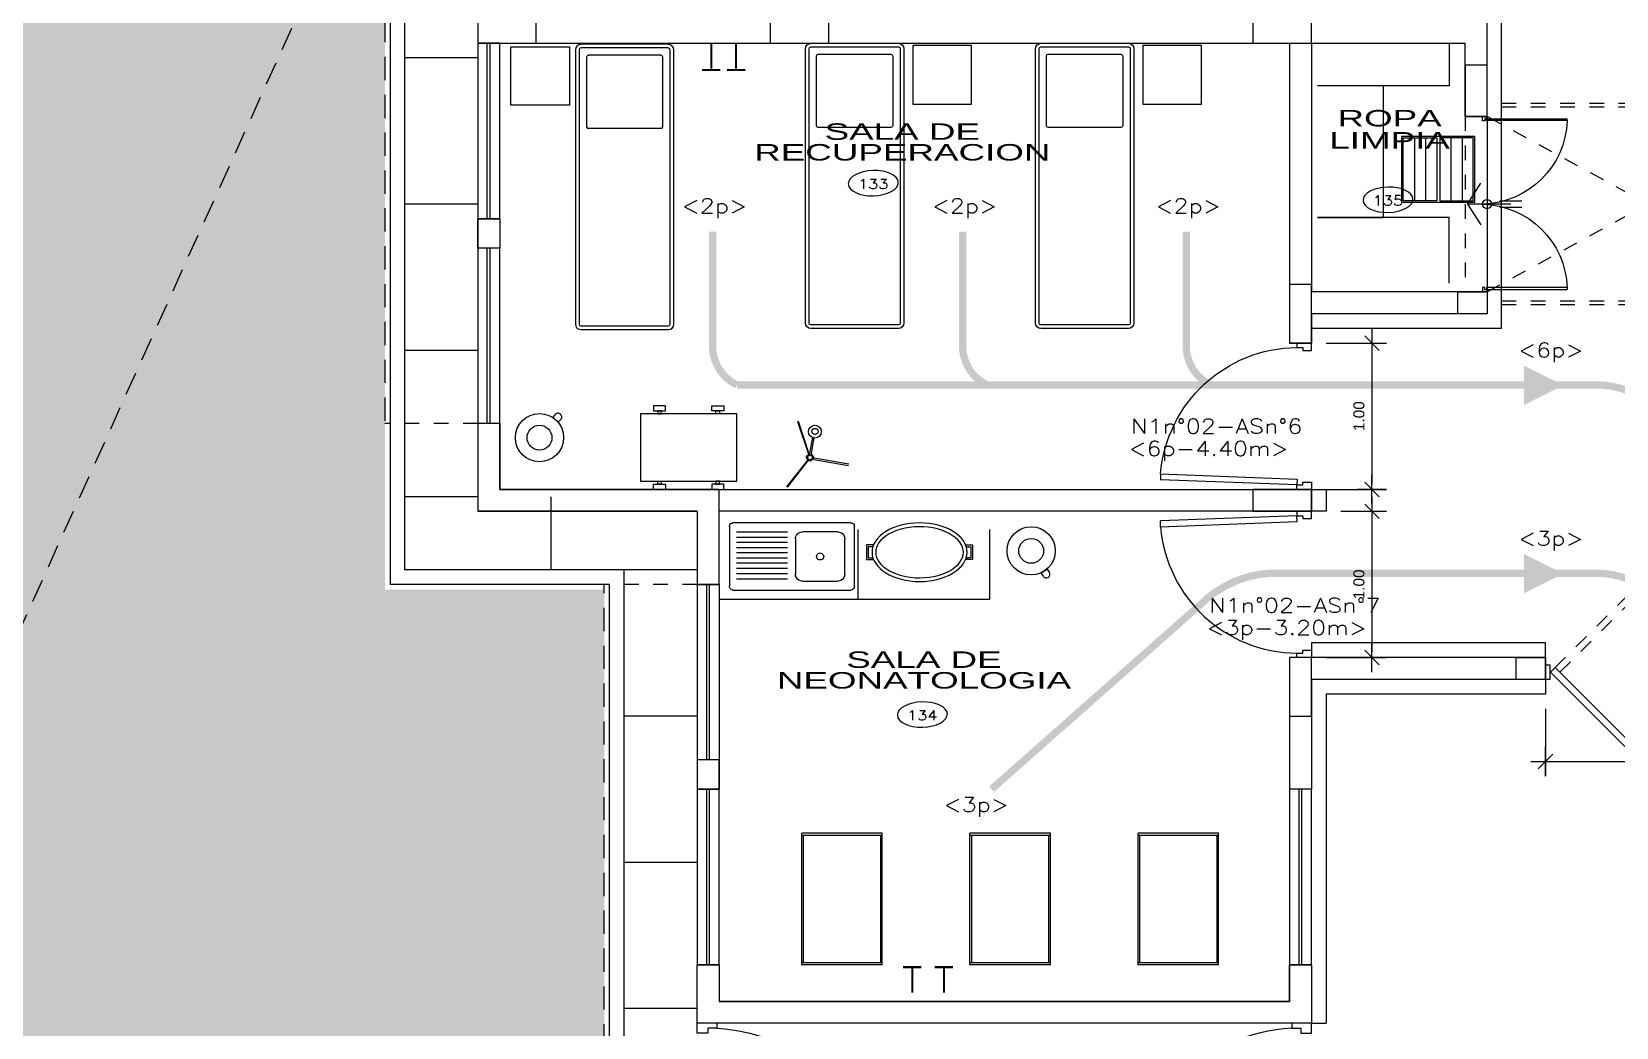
# Model space of a CAD drawing. Header units: millimetres. Extents: x 791 to 2661, y 209 to 602.
# Drawn here: x 1163.23 to 1174.07, y 530.95 to 537.76 of the extents above; entities that cross this region are included whole.
import ezdxf
from ezdxf.enums import TextEntityAlignment as Align

# ---------------------------------------------------------------- set-up
doc = ezdxf.new("R2010")
doc.units = ezdxf.units.MM
doc.header["$LTSCALE"] = 0.1
doc.header["$PDMODE"] = 3
for name, pattern in [('DASHED2', [9.525, 6.35, -3.175]), ('HIDDEN', [9.525, 6.35, -3.175]), ('TRAZOS2', [0.375, 0.25, -0.125])]:
    doc.linetypes.add(name, pattern=pattern)
for name, color, linetype in [('01', 1, 'Continuous'), ('02', 8, 'Continuous'), ('03', 8, 'Continuous'), ('06', 1, 'Continuous'), ('1TEXTO-05', 5, 'Continuous'), ('COLUMNAS', 1, 'Continuous'), ('cOTAS EVACUACION', 1, 'Continuous'), ('Equipamiento', 1, 'Continuous'), ('evacuacion', 70, 'TRAZOS2'), ('N-AMB', 2, 'Continuous'), ('Pisos', 253, 'Continuous'), ('PLANTAS', 85, 'Continuous'), ('Proyecciones', 9, 'HIDDEN'), ('Puertas', 1, 'Continuous'), ('texto seguridad', 120, 'Continuous'), ('Ventana alta', 1, 'DASHED2')]:
    doc.layers.add(name, color=color, linetype=linetype)
doc.styles.add('0', font='romans.SHX', dxfattribs={"width": 1.5})
doc.styles.add('LUNA', font='romans.shx', dxfattribs={"width": 1.5})
doc.styles.add('ROMANS', font='', dxfattribs={"oblique": 1, "height": 0.075})
doc.styles.get('ROMANS').set_extended_font_data('Arial')
doc.dimstyles.new('COTAS 50', dxfattribs={"dimscale": 2, "dimtxt": 1.5, "dimasz": 0.02, "dimexe": 0.05, "dimexo": 0.05, "dimgap": 0.025, "dimtad": 3, "dimzin": 4, "dimdsep": 46, "dimtxsty": 'ROMANS', "dimblk": 'LLL', "dimcen": 0, "dimdle": 0.18, "dimclrd": 256, "dimclre": 1, "dimclrt": 3, "dimadec": 0, "dimazin": 0, "dimtfac": 1, "dimtix": 1, "dimtofl": 0, "dimtmove": 1, "dimatfit": 3, "dimldrblk": 'OPEN90', "dimfxl": 0.18, "dimtolj": 1, "dimtzin": 0, "dimarcsym": 0})

# ---------------------------------------------------------------- blocks, each defined once
blk = doc.blocks.new('A$C0E812A79')
at = {"layer": 'Puertas', "linetype": 'TRAZOS2', "ltscale": 3}
for p, q in [((0.067, -0.018, 0.005), (0.671, 0.586, 0.005)), ((0.099, -0.05, 0.005), (0.703, 0.554, 0.005)), ((1.701, -0.05, 0.005), (1.097, 0.554, 0.005)), ((1.733, -0.018, 0.005), (1.129, 0.586, 0.005))]:
    blk.add_line(p, q, dxfattribs=at)
at = {"layer": 'Puertas'}
for p, q in [((0.703, 0.554, 0.005), (0.671, 0.586, 0.005)), ((1.097, 0.554, 0.005), (1.129, 0.586, 0.005))]:
    blk.add_line(p, q, dxfattribs=at)
at = {"layer": 'Puertas', "ltscale": 3}
for p, q in [((0, -0.1), (0, 0)), ((0, 0), (0.03, 0)), ((0.03, 0), (0.03, -0.025)), ((1.8, 0), (1.77, 0)), ((1.77, 0), (1.77, -0.025)), ((1.8, -0.1), (1.8, 0)), ((0.03, -0.1), (0, -0.1)), ((0.03, -0.025), (0.03, -0.025)), ((0.03, -0.025), (0.03, -0.1)), ((0.035, -0.05, 0.005), (0.067, -0.018, 0.005)), ((0.639, -0.654, 0.005), (0.035, -0.05, 0.005)), ((0.067, -0.018, 0.005), (0.671, -0.622, 0.005)), ((1.733, -0.018, 0.005), (1.129, -0.622, 0.005)), ((1.161, -0.654, 0.005), (1.765, -0.05, 0.005)), ((1.765, -0.05, 0.005), (1.733, -0.018, 0.005)), ((1.77, -0.025), (1.77, -0.025)), ((1.77, -0.025), (1.77, -0.1)), ((1.77, -0.1), (1.8, -0.1)), ((0.671, -0.622, 0.005), (0.639, -0.654, 0.005)), ((1.129, -0.622, 0.005), (1.161, -0.654, 0.005))]:
    blk.add_line(p, q, dxfattribs=at)
at = {"layer": 'Puertas'}
for centre, start, end in [((-0.017, -0.015, 0.015), 318.5651, 38.3383), ((1.817, -0.015, 0.015), 141.6617, 221.4349)]:
    blk.add_arc(centre, 0.918, start, end, dxfattribs=at)
blk = doc.blocks.new('A$C381B24D8')
at = {"layer": 'Puertas'}
blk.add_lwpolyline([(0.07, 0.1), (0.07, 0.95), (0.025, 0.95), (0.025, 0.1)], close=True, dxfattribs=at)
for points in [[(0, 0.1), (0.025, 0.1), (0.025, 0.055), (0.05, 0.055), (0.05, 0), (0, 0)], [(0.9, 0.1), (0.875, 0.1), (0.875, 0.055), (0.85, 0.055), (0.85, 0), (0.9, 0)]]:
    blk.add_lwpolyline(points, dxfattribs=at)
blk.add_arc((-0.0292, 0.0499), 0.9056, 3.1739, 83.71109, dxfattribs=at)
blk = doc.blocks.new('A$C75F00277')
at = {"layer": 'Puertas'}
for p, q in [((0, 0.95), (0, 1)), ((0, 1), (0.1, 1)), ((0.1, 1), (0.1, 0.97)), ((0.06, 0.95), (0, 0.95)), ((0.06, 0.97), (0.06, 0.95)), ((0.1, 0.97), (0.06, 0.97)), ((0, 0.05), (0, 0)), ((0.06, 0.05), (0, 0.05)), ((0, 0), (0.1, 0)), ((0.06, 0.03), (0.06, 0.05)), ((0.1, 0.03), (0.06, 0.03)), ((1.032, 0.106), (0.098, 0.07)), ((0.098, 0.07), (0.1, 0.03)), ((0.1, 0.03), (1.033, 0.066)), ((0.1, 0), (0.1, 0.03)), ((1.032, 0.106), (1.033, 0.066))]:
    blk.add_line(p, q, dxfattribs=at)
blk.add_arc((0.092, 0.027), 0.943, 4.7817, 89.5347, dxfattribs=at)
blk = doc.blocks.new('puerta closet')
at = {"layer": 'Puertas'}
for p, q in [((1013.328, 613.671), (1013.316, 613.671)), ((1013.316, 613.671), (1013.316, 613.121)), ((1013.328, 613.121), (1013.328, 613.671)), ((1014.47, 613.121), (1014.47, 613.671)), ((1014.47, 613.671), (1014.482, 613.671)), ((1014.482, 613.671), (1014.482, 613.121)), ((1013.328, 613.121), (1013.316, 613.121)), ((1014.47, 613.121), (1014.482, 613.121))]:
    blk.add_line(p, q, dxfattribs=at)
for points in [[(1013.299, 613.699), (1013.299, 613.669), (1013.314, 613.669), (1013.314, 613.684), (1013.329, 613.684), (1013.329, 613.699)], [(1014.499, 613.699), (1014.499, 613.669), (1014.484, 613.669), (1014.484, 613.684), (1014.469, 613.684), (1014.469, 613.699)]]:
    blk.add_lwpolyline(points, close=True, dxfattribs=at)
for centre, start, end in [((1013.306, 613.713), 272.0773, 358.6307), ((1014.492, 613.713), 181.3693, 267.9227)]:
    blk.add_arc(centre, 0.593, start, end, dxfattribs=at)
blk = doc.blocks.new('MA-48')
for p, q in [((-0.215, -0.087), (0.215, -0.087)), ((-0.215, -0.163), (0.215, -0.163)), ((-0.215, -0.337), (0.215, -0.337)), ((-0.215, -0.413), (0.215, -0.413))]:
    blk.add_line(p, q)
at = {"linetype": 'Continuous'}
for points in [[(0.225, 0), (-0.225, 0), (-0.225, -0.5), (0.225, -0.5)], [(0.215, -0.01), (-0.215, -0.01), (-0.215, -0.24), (0.215, -0.24)], [(-0.215, -0.49), (-0.215, -0.26), (0.215, -0.26), (0.215, -0.49)]]:
    blk.add_lwpolyline(points, close=True, dxfattribs=at)
blk = doc.blocks.new('A$C1A0C11C4')
at = {"layer": 'Equipamiento'}
blk.add_blockref('MA-48', (0.225, 0.5), dxfattribs=at)
blk = doc.blocks.new('MA-12')
for points in [[(0, 0), (0.66, 0), (0.66, 0.46), (0, 0.46)], [(0.089, 0.48), (0.172, 0.48), (0.172, 0.516), (0.089, 0.516)], [(0.119, 0.46), (0.143, 0.46), (0.143, 0.48), (0.119, 0.48)], [(0.571, 0.48), (0.488, 0.48), (0.488, 0.516), (0.571, 0.516)], [(0.541, 0.46), (0.517, 0.46), (0.517, 0.48), (0.541, 0.48)], [(0.089, -0.02), (0.172, -0.02), (0.172, -0.056), (0.089, -0.056)], [(0.119, 0), (0.143, 0), (0.143, -0.02), (0.119, -0.02)], [(0.571, -0.02), (0.488, -0.02), (0.488, -0.056), (0.571, -0.056)], [(0.541, 0), (0.517, 0), (0.517, -0.02), (0.541, -0.02)]]:
    blk.add_lwpolyline(points, close=True)
blk = doc.blocks.new('D-9')
at = {"layer": 'Equipamiento', "linetype": 'Continuous'}
for p, q in [((0.021, -0.088), (0.016, -0.09)), ((0.091, -0.313), (0.016, -0.09)), ((0.095, -0.31), (0.021, -0.088)), ((0.097, -0.317), (0.119, -0.194)), ((0.107, -0.319), (0.129, -0.196)), ((0.136, -0.112), (0.136, -0.111)), ((0.146, -0.113), (0.146, -0.113)), ((0.075, -0.334), (0.076, -0.324)), ((0.076, -0.324), (0.099, -0.308)), ((0.109, -0.31), (0.124, -0.332)), ((0.085, -0.348), (-0.061, -0.533)), ((0.088, -0.352), (-0.057, -0.536)), ((0.085, -0.348), (0.075, -0.334)), ((0.085, -0.348), (0.09, -0.356)), ((0.1, -0.358), (0.09, -0.356)), ((0.123, -0.342), (0.1, -0.358)), ((0.123, -0.342), (0.124, -0.332)), ((0.125, -0.346), (0.362, -0.387)), ((0.127, -0.336), (0.364, -0.377))]:
    blk.add_line(p, q, dxfattribs=at)
for centre, radius in [((0.133, -0.156), 0.0439), ((0.134, -0.155), 0.0213), ((0.1, -0.333), 0.0155)]:
    blk.add_circle(centre, radius, dxfattribs=at)
blk = doc.blocks.new('D-7')
blk.add_lwpolyline([(-0.222, 0.083), (-0.236, 0.104, 0.414214), (-0.271, 0.111), (-0.271, 0.111, 0.414214), (-0.278, 0.076), (-0.264, 0.055)], format="xyb", close=True)
for radius in [0.165, 0.085]:
    blk.add_circle((-0.151, -0.068), radius)
blk = doc.blocks.new('A$C18067EE0')
for p, q in [((0, 1.912), (0, 0.037)), ((0.025, 1.912), (0.025, 0.037)), ((0.635, 1.95), (0.037, 1.95)), ((0.635, 1.925), (0.037, 1.925)), ((0.075, 1.862), (0.075, 1.387)), ((0.585, 1.875), (0.088, 1.875)), ((0.598, 1.387), (0.598, 1.862)), ((0.648, 0.037), (0.648, 1.912)), ((0.673, 0.037), (0.673, 1.912)), ((0.585, 1.375), (0.088, 1.375)), ((0.037, 0.025), (0.635, 0.025)), ((0.037, 0), (0.635, 0))]:
    blk.add_line(p, q)
for centre, radius, start, end in [((0.037, 1.912), 0.0375, 90, 180), ((0.037, 1.912), 0.0125, 90, 180), ((0.088, 1.862), 0.0125, 90, 180), ((0.585, 1.862), 0.0125, 360, 90), ((0.635, 1.912), 0.0375, 360, 90), ((0.635, 1.912), 0.0125, 360, 90), ((0.088, 1.387), 0.0125, 180, 270), ((0.585, 1.387), 0.0125, 270, 0), ((0.037, 0.037), 0.0375, 180, 270), ((0.037, 0.037), 0.0125, 180, 270), ((0.635, 0.037), 0.0125, 270, 360), ((0.635, 0.037), 0.0375, 270, 360)]:
    blk.add_arc(centre, radius, start, end)
blk = doc.blocks.new('A$C7EB27A5C')
at = {"layer": 'Equipamiento'}
for p, q in [((0, 0.55), (0.9, 0.55)), ((0, 0), (0, 0.55)), ((0.015, 0.55), (0.015, 0)), ((0.885, 0), (0.885, 0.55)), ((0.9, 0), (0.9, 0.55)), ((0.885, 0.54), (0.015, 0.54)), ((0, 0), (0.9, 0)), ((0.015, 0.01), (0.885, 0.01))]:
    blk.add_line(p, q, dxfattribs=at)
blk = doc.blocks.new('A$C37CB62C1')
at = {"layer": 'Equipamiento'}
for p, q in [((0.001, 0.464), (0, 0.457)), ((0, 0.025), (0, 0.457)), ((0, 0.457), (0, 0.457)), ((0.003, 0.47), (0.001, 0.464)), ((0.007, 0.475), (0.003, 0.47)), ((0.013, 0.479), (0.007, 0.475)), ((0.019, 0.482), (0.013, 0.479)), ((0.025, 0.483), (0.019, 0.482)), ((0.025, 0.483), (0.875, 0.483)), ((0.881, 0.482), (0.875, 0.483)), ((0.887, 0.479), (0.881, 0.482)), ((0.893, 0.475), (0.887, 0.479)), ((0.897, 0.47), (0.893, 0.475)), ((0.899, 0.464), (0.897, 0.47)), ((0.9, 0.457), (0.899, 0.464)), ((0.9, 0.457), (0.9, 0.025)), ((0.419, 0.404), (0.052, 0.404)), ((0.419, 0.366), (0.052, 0.366)), ((0.477, 0.382), (0.475, 0.369)), ((0.475, 0.115), (0.475, 0.369)), ((0.475, 0.369), (0.475, 0.369)), ((0.482, 0.394), (0.477, 0.382)), ((0.49, 0.405), (0.482, 0.394)), ((0.501, 0.413), (0.49, 0.405)), ((0.513, 0.418), (0.501, 0.413)), ((0.526, 0.42), (0.513, 0.418)), ((0.526, 0.42), (0.78, 0.42)), ((0.793, 0.418), (0.78, 0.42)), ((0.806, 0.413), (0.793, 0.418)), ((0.816, 0.405), (0.806, 0.413)), ((0.824, 0.394), (0.816, 0.405)), ((0.829, 0.382), (0.824, 0.394)), ((0.831, 0.369), (0.829, 0.382)), ((0.831, 0.369), (0.831, 0.115)), ((0.419, 0.329), (0.052, 0.329)), ((0.419, 0.291), (0.052, 0.291)), ((0.419, 0.254), (0.052, 0.254)), ((0.629, 0.248), (0.628, 0.242)), ((0.628, 0.242), (0.628, 0.242)), ((0.628, 0.242), (0.629, 0.235)), ((0.631, 0.255), (0.629, 0.248)), ((0.629, 0.235), (0.631, 0.229)), ((0.635, 0.26), (0.631, 0.255)), ((0.631, 0.229), (0.635, 0.224)), ((0.64, 0.264), (0.635, 0.26)), ((0.647, 0.266), (0.64, 0.264)), ((0.653, 0.267), (0.647, 0.266)), ((0.66, 0.266), (0.653, 0.267)), ((0.666, 0.264), (0.66, 0.266)), ((0.671, 0.26), (0.666, 0.264)), ((0.675, 0.255), (0.671, 0.26)), ((0.671, 0.224), (0.675, 0.229)), ((0.678, 0.248), (0.675, 0.255)), ((0.675, 0.229), (0.678, 0.235)), ((0.679, 0.242), (0.678, 0.248)), ((0.678, 0.235), (0.679, 0.242)), ((0.419, 0.216), (0.052, 0.216)), ((0.419, 0.179), (0.052, 0.179)), ((0.419, 0.141), (0.052, 0.141)), ((0.475, 0.115), (0.477, 0.102)), ((0.635, 0.224), (0.64, 0.22)), ((0.64, 0.22), (0.647, 0.217)), ((0.647, 0.217), (0.653, 0.216)), ((0.653, 0.216), (0.66, 0.217)), ((0.66, 0.217), (0.666, 0.22)), ((0.666, 0.22), (0.671, 0.224)), ((0.829, 0.102), (0.831, 0.115)), ((0.831, 0.115), (0.831, 0.115)), ((0, 0.025), (0.001, 0.019)), ((0.001, 0.019), (0.003, 0.013)), ((0.003, 0.013), (0.007, 0.007)), ((0.007, 0.007), (0.013, 0.003)), ((0.013, 0.003), (0.019, 0.001)), ((0.019, 0.001), (0.025, 0)), ((0.875, 0), (0.025, 0)), ((0.419, 0.104), (0.052, 0.104)), ((0.419, 0.066), (0.052, 0.066)), ((0.477, 0.102), (0.482, 0.089)), ((0.482, 0.089), (0.49, 0.079)), ((0.49, 0.079), (0.501, 0.071)), ((0.501, 0.071), (0.513, 0.066)), ((0.513, 0.066), (0.526, 0.064)), ((0.78, 0.064), (0.526, 0.064)), ((0.78, 0.064), (0.793, 0.066)), ((0.793, 0.066), (0.806, 0.071)), ((0.806, 0.071), (0.816, 0.079)), ((0.816, 0.079), (0.824, 0.089)), ((0.824, 0.089), (0.829, 0.102)), ((0.875, 0), (0.881, 0.001)), ((0.881, 0.001), (0.887, 0.003)), ((0.887, 0.003), (0.893, 0.007)), ((0.893, 0.007), (0.897, 0.013)), ((0.897, 0.013), (0.899, 0.019)), ((0.899, 0.019), (0.9, 0.025)), ((0.9, 0.025), (0.9, 0.025))]:
    blk.add_line(p, q, dxfattribs=at)
blk = doc.blocks.new('MP-3')
for points in [[(-0.315, 0.05), (-0.363, 0.05), (-0.363, -0.05), (-0.315, -0.05)], [(-0.319, 0.037), (-0.351, 0.037), (-0.351, -0.038), (-0.319, -0.038)], [(0.315, 0.05), (0.363, 0.05), (0.363, -0.05), (0.315, -0.05)], [(0.319, 0.037), (0.351, 0.037), (0.351, -0.038), (0.319, -0.038)]]:
    blk.add_lwpolyline(points)
blk.add_ellipse((0, 0), major_axis=(-0.325, 0), ratio=0.615385)
blk.add_open_spline([(-0.3, 0), (-0.3, -0.044), (-0.268, -0.092), (-0.144, -0.161), (-0.055, -0.179), (0.117, -0.169), (0.198, -0.14), (0.294, -0.059), (0.309, -0.012), (0.28, 0.077), (0.23, 0.122), (0.084, 0.175), (-0.01, 0.182), (-0.174, 0.151), (-0.242, 0.113), (-0.292, 0.046), (-0.3, 0.023), (-0.3, 0)], degree=3, knots=[0, 0, 0, 0, 0.835671, 0.835671, 1.671343, 1.671343, 2.507014, 2.507014, 3.342685, 3.342685, 4.178357, 4.178357, 5.014028, 5.014028, 5.849699, 5.849699, 6.283185, 6.283185, 6.283185, 6.283185])
blk = doc.blocks.new('LLL')
for p, q in [((2.5, 0), (-2.5, 0)), ((0, 2.5), (0, -2.5))]:
    blk.add_line(p, q)
at = {"color": 3}
blk.add_line((-1.25, -1.25), (1.25, 1.25), dxfattribs=at)
at = {"layer": 'Defpoints', "color": 0, "linetype": 'ByBlock'}
blk.add_point((0, 0), dxfattribs=at)
blk.add_point((0, 0), dxfattribs=at)
blk = doc.blocks.new('*D309')
at = {"layer": 'cOTAS EVACUACION', "color": 1, "lineweight": -2, "ltscale": 0.15, "transparency": 16777216}
for p, q in [((1172.081, 535.629), (1172.495, 535.629)), ((1172.081, 534.629), (1172.495, 534.629))]:
    blk.add_line(p, q, dxfattribs=at)
at = {"layer": 'cOTAS EVACUACION', "lineweight": -2, "ltscale": 0.15, "transparency": 16777216}
blk.add_line((1172.395, 535.589), (1172.395, 534.669), dxfattribs=at)
at = {"layer": 'Defpoints', "color": 0, "ltscale": 0.15, "transparency": 16777216}
for p in [(1171.981, 535.629), (1171.981, 534.629), (1172.395, 534.629)]:
    blk.add_point(p, dxfattribs=at)
at = {"layer": 'cOTAS EVACUACION', "lineweight": -2, "ltscale": 0.15, "transparency": 16777216, "xscale": 0.04, "yscale": 0.04, "zscale": 0.04}
for p, rotation in [((1172.395, 535.629), 90), ((1172.395, 534.629), 270)]:
    blk.add_blockref('LLL', p, dxfattribs=dict(at, rotation=rotation))
at = {"layer": 'cOTAS EVACUACION', "color": 3, "ltscale": 0.15, "transparency": 16777216, "insert": (1172.306, 535.129), "char_height": 0.075, "attachment_point": 5, "rotation": 90, "style": 'ROMANS'}
blk.add_mtext('\\A1;1.00', dxfattribs=at)
blk = doc.blocks.new('_OPEN90')
at = {"color": 0, "linetype": 'ByBlock', "ltscale": 0.7}
for p, q in [((0, 0), (-1, 0)), ((-0.5, 0.5), (0, 0)), ((0, 0), (-0.5, -0.5))]:
    blk.add_line(p, q, dxfattribs=at)
blk = doc.blocks.new('*D310')
at = {"layer": 'cOTAS EVACUACION', "color": 1, "lineweight": -2, "ltscale": 0.15, "transparency": 16777216}
for p, q in [((1172.181, 534.479), (1172.495, 534.479)), ((1172.081, 533.479), (1172.495, 533.479))]:
    blk.add_line(p, q, dxfattribs=at)
at = {"layer": 'cOTAS EVACUACION', "lineweight": -2, "ltscale": 0.15, "transparency": 16777216}
blk.add_line((1172.395, 534.439), (1172.395, 533.519), dxfattribs=at)
at = {"layer": 'Defpoints', "color": 0, "ltscale": 0.15, "transparency": 16777216}
for p in [(1172.081, 534.479), (1171.981, 533.479), (1172.395, 533.479)]:
    blk.add_point(p, dxfattribs=at)
at = {"layer": 'cOTAS EVACUACION', "lineweight": -2, "ltscale": 0.15, "transparency": 16777216, "xscale": 0.04, "yscale": 0.04, "zscale": 0.04}
for p, rotation in [((1172.395, 534.479), 90), ((1172.395, 533.479), 270)]:
    blk.add_blockref('LLL', p, dxfattribs=dict(at, rotation=rotation))
at = {"layer": 'cOTAS EVACUACION', "color": 3, "ltscale": 0.15, "transparency": 16777216, "insert": (1172.306, 533.979), "char_height": 0.075, "attachment_point": 5, "rotation": 90, "style": 'ROMANS'}
blk.add_mtext('\\A1;1.00', dxfattribs=at)
blk = doc.blocks.new('*D311')
at = {"layer": 'cOTAS EVACUACION', "color": 1, "lineweight": -2, "ltscale": 0.15, "transparency": 16777216}
for p, q in [((1173.581, 533.129), (1173.581, 532.668)), ((1175.381, 533.129), (1175.381, 532.668))]:
    blk.add_line(p, q, dxfattribs=at)
at = {"layer": 'cOTAS EVACUACION', "lineweight": -2, "ltscale": 0.15, "transparency": 16777216}
blk.add_line((1173.621, 532.768), (1175.341, 532.768), dxfattribs=at)
at = {"layer": 'Defpoints', "color": 0, "ltscale": 0.15, "transparency": 16777216}
for p in [(1173.581, 533.229), (1175.381, 533.229), (1175.381, 532.768)]:
    blk.add_point(p, dxfattribs=at)
at = {"layer": 'cOTAS EVACUACION', "lineweight": -2, "ltscale": 0.15, "transparency": 16777216, "xscale": 0.04, "yscale": 0.04, "zscale": 0.04, "rotation": 180}
blk.add_blockref('LLL', (1173.581, 532.768), dxfattribs=at)
at = {"layer": 'cOTAS EVACUACION', "lineweight": -2, "ltscale": 0.15, "transparency": 16777216, "xscale": 0.04, "yscale": 0.04, "zscale": 0.04}
blk.add_blockref('LLL', (1175.381, 532.768), dxfattribs=at)
at = {"layer": 'cOTAS EVACUACION', "color": 3, "ltscale": 0.15, "transparency": 16777216, "insert": (1174.481, 532.856), "char_height": 0.075, "attachment_point": 5, "style": 'ROMANS'}
blk.add_mtext('\\A1;1.80', dxfattribs=at)

msp = doc.modelspace()

# ---------------------------------------------------------------- hatches: boundary and pattern name
at = {"layer": 'evacuacion', "linetype": 'DASHED2', "ltscale": 0.025}
for points in [[(1173.7033, 535.3404), (1173.4333, 535.4754), (1173.4333, 535.2054)], [(1173.7033, 534.0529), (1173.4333, 534.1879), (1173.4333, 533.9179)]]:
    msp.add_hatch(color=256, dxfattribs=at).paths.add_polyline_path(points)
at = {"layer": 'PLANTAS'}
h = msp.add_hatch(dxfattribs=at)
h.set_pattern_fill('AR-SAND', color=256, scale=0.005, angle=90, style=0)
h.set_pattern_definition([(127.5, (1405.35437, 573.65679), (-0.24470662, -0.00800016), [0, -0.19304, 0, -0.2159, 0, -0.206375]), (97.5, (1405.35437, 573.6568), (-0.35841255, 0.22476164), [0, -0.10414, 0, -0.17399, 0, -0.066675]), (57.5, (1405.35437, 573.50058), (-0.0007186, 0.39549619), [0, -0.0635, 0, -0.2286, 0, -0.29845]), (47.5, (1405.35437, 573.50058), (-0.11146466, 0.38177823), [0, -0.03175, 0, -0.14986, 0, -0.17145])])
h.paths.add_polyline_path([(1165.6464, 539.1941), (1159.1977, 539.1941), (1160.8007, 528.4721)])
h.paths.add_polyline_path([(1161.5351, 531.6583, -1), (1161.4036, 531.6583, -1)], flags=16)
h.paths.add_polyline_path([(1161.4694, 531.6912, -0.4142136), (1161.5022, 531.6583), (1161.4694, 531.6583), (1161.4694, 531.6254, -0.4142136), (1161.4365, 531.6583), (1161.4694, 531.6583)], flags=0)
h.paths.add_polyline_path([(1167.1464, 533.9441), (1165.6464, 533.9441), (1165.6464, 539.1941), (1160.8007, 528.4721), (1162.2464, 518.8027), (1162.2464, 530.4141), (1167.1464, 530.4141)])
h.paths.add_polyline_path([(1159.1977, 539.1941), (1156.4106, 518.7579), (1160.8007, 528.4721)])
h.paths.add_polyline_path([(1160.8007, 528.4721), (1156.4106, 518.7579), (1162.2464, 518.8027)])
h.paths.add_polyline_path([(1161.494, 539.3335), (1162.954, 539.3335), (1162.954, 539.2414), (1161.494, 539.2414)], flags=9)
h.paths.add_polyline_path([(1161.5172, 531.6836), (1162.1199, 531.6836), (1162.1199, 531.7766), (1161.5172, 531.7766)], flags=24)
h.paths.add_polyline_path([(1161.3626, 531.7948), (1162.3279, 531.7948), (1162.3279, 531.9664), (1161.3626, 531.9664)], flags=24)
h.paths.add_polyline_path([(1163.957, 530.6983), (1165.4171, 530.6983), (1165.4171, 530.6062), (1163.957, 530.6062)], flags=24)
h.paths.add_polyline_path([(1166.8792, 531.7421), (1166.8792, 533.2021), (1166.9713, 533.2021), (1166.9713, 531.7421)], flags=24)
h.paths.add_polyline_path([(1161.9669, 523.5314), (1161.9669, 524.9914), (1162.059, 524.9914), (1162.059, 523.5314)], flags=24)

# ---------------------------------------------------------------- linework, layer by layer
at = {"layer": '01'}
for p, q in [((1165.6814, 539.2291), (1165.6814, 533.9791)), ((1166.3464, 536.4791), (1166.3464, 537.6791)), ((1166.3664, 536.4791), (1166.3664, 537.6791)), ((1173.3445, 536.5791), (1173.0491, 536.5791)), ((1166.3464, 535.0791), (1166.3464, 536.2791)), ((1166.3664, 535.0791), (1166.3664, 536.2791)), ((1167.1814, 533.9791), (1165.6814, 533.9791)), ((1167.1814, 530.3791), (1167.1814, 533.9791)), ((1167.8464, 532.7791), (1167.8464, 533.9791)), ((1167.8664, 532.7791), (1167.8664, 533.9791)), ((1167.8464, 531.3791), (1167.8464, 532.5791)), ((1167.8664, 531.3791), (1167.8664, 532.5791)), ((1171.8964, 531.3791), (1171.8964, 532.5791)), ((1171.9164, 531.3791), (1171.9164, 532.5791))]:
    msp.add_line(p, q, dxfattribs=at)
at = {"layer": '02'}
for p, q in [((1166.2814, 537.6791), (1166.2814, 536.4791)), ((1166.4314, 536.4791), (1166.4314, 537.6791)), ((1173.1814, 537.1791), (1173.1814, 535.9791)), ((1166.2814, 536.2791), (1166.2814, 535.0791)), ((1166.4314, 535.0791), (1166.4314, 536.2791)), ((1167.7814, 533.9791), (1167.7814, 532.7791)), ((1167.9314, 533.9791), (1167.9314, 532.7791)), ((1167.7814, 532.5791), (1167.7814, 531.3791)), ((1167.9314, 531.3791), (1167.9314, 532.5791)), ((1171.8314, 532.5791), (1171.8314, 531.3791)), ((1171.9814, 531.3791), (1171.9814, 532.5791))]:
    msp.add_line(p, q, dxfattribs=at)
msp.add_circle((1173.1814, 536.5791), 0.0311, dxfattribs=at)
at = {"layer": '03'}
for p, q in [((1173.0491, 536.5791), (1173.1388, 536.7221)), ((1173.0491, 536.5791), (1173.1399, 536.4369)), ((1173.4195, 536.5558), (1173.2695, 536.5561)), ((1173.4196, 536.5999), (1173.2696, 536.6002))]:
    msp.add_line(p, q, dxfattribs=at)
at = {"layer": '06'}
for p, q in [((1166.2814, 539.8291), (1166.2814, 537.6791)), ((1173.1814, 537.1791), (1173.1814, 539.0291)), ((1166.4314, 537.6791), (1166.2814, 537.6791)), ((1166.4314, 537.6791), (1166.4314, 537.6791)), ((1166.4314, 537.6791), (1171.8314, 537.6791)), ((1171.8314, 537.6791), (1171.8314, 535.6291)), ((1171.9814, 537.6791), (1171.9814, 535.9791)), ((1171.9814, 537.6791), (1173.0314, 537.6791)), ((1173.0314, 537.1791), (1173.0314, 537.6791)), ((1173.1814, 537.1791), (1173.0314, 537.1791)), ((1166.2814, 536.4791), (1166.2814, 536.2791)), ((1166.4314, 536.4791), (1166.2814, 536.4791)), ((1166.4314, 536.4791), (1166.4314, 536.2791)), ((1166.4314, 536.2791), (1166.2814, 536.2791)), ((1173.1814, 535.9791), (1171.9814, 535.9791)), ((1173.1814, 535.9791), (1173.1814, 535.8291)), ((1171.9814, 535.8291), (1171.9814, 535.6291)), ((1173.1814, 535.8291), (1171.9814, 535.8291)), ((1171.9814, 535.6291), (1171.8314, 535.6291)), ((1166.2814, 535.0791), (1166.2814, 534.4791)), ((1166.4314, 535.0791), (1166.2814, 535.0791)), ((1166.4314, 535.0791), (1166.4314, 534.6291)), ((1166.4314, 534.6291), (1171.9814, 534.6291)), ((1171.9814, 534.6291), (1171.9814, 534.4791)), ((1167.7814, 534.4791), (1166.2814, 534.4791)), ((1167.7814, 534.4791), (1167.7814, 533.9791)), ((1171.9814, 534.4791), (1167.9314, 534.4791)), ((1167.9314, 533.9791), (1167.9314, 534.4791)), ((1167.9314, 533.9791), (1167.7814, 533.9791)), ((1171.8314, 533.4791), (1171.8314, 532.5791)), ((1173.5814, 533.4791), (1171.8314, 533.4791)), ((1173.5814, 533.3291), (1173.5814, 533.4791)), ((1171.9814, 533.3291), (1171.9814, 532.5791)), ((1173.5814, 533.3291), (1171.9814, 533.3291)), ((1167.7814, 532.7791), (1167.7814, 532.5791)), ((1167.9314, 532.7791), (1167.7814, 532.7791)), ((1167.9314, 532.7791), (1167.9314, 532.5791)), ((1167.9314, 532.5791), (1167.7814, 532.5791)), ((1171.9814, 532.5791), (1171.8314, 532.5791)), ((1167.9314, 531.3791), (1167.7814, 531.3791)), ((1167.7814, 530.9791), (1167.7814, 531.3791)), ((1167.9314, 531.3791), (1167.9314, 531.1291)), ((1171.8314, 531.3791), (1171.8314, 531.1291)), ((1171.9814, 531.3791), (1171.8314, 531.3791)), ((1171.9814, 531.3791), (1171.9814, 530.9791)), ((1171.8314, 531.1291), (1167.9314, 531.1291)), ((1171.9814, 530.9791), (1167.7814, 530.9791))]:
    msp.add_line(p, q, dxfattribs=at)
at = {"layer": 'COLUMNAS', "ltscale": 0.15}
for points in [[(1166.6814, 537.6791), (1166.6814, 537.8291), (1166.2814, 537.8291), (1166.2814, 537.6791)], [(1168.6814, 537.6791), (1168.6814, 537.8291), (1168.2814, 537.8291), (1168.2814, 537.6791)], [(1171.9814, 537.6791), (1171.9814, 537.8291), (1171.5814, 537.8291), (1171.5814, 537.6791)], [(1173.0314, 537.1791), (1173.1814, 537.1791), (1173.1814, 537.5291), (1173.0314, 537.5291)], [(1166.2814, 536.4791), (1166.4314, 536.4791), (1166.4314, 536.2791), (1166.2814, 536.2791)], [(1171.9814, 536.0291), (1171.8314, 536.0291), (1171.8314, 535.6291), (1171.9814, 535.6291)], [(1173.1814, 535.9791), (1173.1814, 535.8291), (1172.9814, 535.8291), (1172.9814, 535.9791)], [(1166.2814, 535.0791), (1166.2814, 534.4791), (1167.7814, 534.4791), (1167.7814, 533.9791), (1167.9314, 533.9791), (1167.9314, 534.6291), (1166.4314, 534.6291), (1166.4314, 535.0791)], [(1171.9814, 534.4791), (1171.9814, 534.6291), (1171.5814, 534.6291), (1171.5814, 534.4791)], [(1171.9814, 533.4791), (1171.8314, 533.4791), (1171.8314, 533.0791), (1171.9814, 533.0791)], [(1173.5814, 533.4791), (1173.5814, 533.3291), (1173.3814, 533.3291), (1173.3814, 533.4791)], [(1167.7814, 532.5791), (1167.9314, 532.5791), (1167.9314, 532.7791), (1167.7814, 532.7791)], [(1167.9314, 531.3791), (1167.9314, 531.1291), (1171.8314, 531.1291), (1171.8314, 531.3791), (1171.9814, 531.3791), (1171.9814, 530.9792), (1167.7814, 530.9792), (1167.7814, 531.3791)]]:
    msp.add_lwpolyline(points, close=True, dxfattribs=at)
at = {"layer": 'Equipamiento'}
for p, q in [((1172.9216, 537.6791), (1172.9216, 537.3884)), ((1172.9216, 537.3884), (1172.0216, 537.3884)), ((1172.4716, 537.3884), (1172.4716, 536.4884)), ((1172.0216, 536.4884), (1172.4716, 536.4884)), ((1172.9216, 536.4884), (1172.0216, 536.4884)), ((1172.9216, 536.0384), (1172.9216, 536.4884)), ((1167.9314, 533.8791), (1169.7814, 533.8791))]:
    msp.add_line(p, q, dxfattribs=at)
at = {"layer": 'Equipamiento', "linetype": 'HIDDEN', "ltscale": 0.75}
for p, q in [((1168.8814, 533.8791), (1168.8814, 534.4791)), ((1169.7814, 533.8791), (1169.7814, 534.4791))]:
    msp.add_line(p, q, dxfattribs=at)
at = {"layer": 'Equipamiento'}
for points in [[(1166.9076, 537.6555), (1166.9076, 537.2555), (1166.5076, 537.2555), (1166.5076, 537.6555)], [(1169.2568, 537.6632), (1169.2568, 537.2632), (1169.6568, 537.2632), (1169.6568, 537.6632)], [(1170.8293, 537.6632), (1170.8293, 537.2632), (1171.2293, 537.2632), (1171.2293, 537.6632)]]:
    msp.add_lwpolyline(points, close=True, dxfattribs=at)
at = {"layer": 'Equipamiento', "const_width": 0.015}
for points in [[(1167.8777, 537.5041), (1167.8777, 537.6791)], [(1168.047, 537.5041), (1168.047, 537.6791)], [(1167.8152, 537.4962), (1167.9402, 537.4962)], [(1167.9845, 537.4962), (1168.1095, 537.4962)], [(1169.1896, 531.3634), (1169.3146, 531.3634)], [(1169.2521, 531.1884), (1169.2521, 531.3634)], [(1169.4059, 531.3634), (1169.5309, 531.3634)], [(1169.4684, 531.1884), (1169.4684, 531.3634)]]:
    msp.add_lwpolyline(points, dxfattribs=at)
at = {"layer": 'evacuacion', "linetype": 'DASHED2', "ltscale": 0.2, "const_width": 0.05}
for points in [[(1167.8862, 536.3912), (1167.8862, 535.6101, 0.2878393), (1168.0539, 535.3429)], [(1169.596, 536.3912), (1169.596, 535.6101, 0.2878393), (1169.7637, 535.3429)], [(1171.1254, 536.3912), (1171.1254, 535.6101, 0.2878393), (1171.2931, 535.3429)], [(1171.9814, 535.3429), (1173.9334, 535.3429, -0.3128031), (1174.4814, 534.9629, -0.1723368)], [(1171.9814, 534.0554), (1171.6943, 534.0554, 0.1542216), (1171.2832, 533.8959), (1169.794, 532.5793)], [(1171.9814, 534.0554), (1173.9334, 534.0554, -0.3128031), (1174.4814, 533.6755, -0.1723368)]]:
    msp.add_lwpolyline(points, format="xyb", dxfattribs=at)
msp.add_lwpolyline([(1168.0539, 535.3429), (1171.9814, 535.3429)], dxfattribs=at)
at = {"layer": 'N-AMB', "ltscale": 0.5, "extrusion": (0, 0, -1)}
for centre in [(1168.9853, 536.7224), (1172.5045, 536.6087), (1169.3211, 533.0898)]:
    msp.add_ellipse(centre, major_axis=(-0.1707, -0.0044), ratio=0.5069872, dxfattribs=at)
at = {"layer": 'Pisos'}
for p, q in [((1165.7814, 539.3291), (1165.7814, 534.0791)), ((1173.2814, 535.7291), (1173.2814, 538.8291)), ((1166.2814, 537.5791), (1165.7814, 537.5791)), ((1166.2814, 536.5791), (1165.7814, 536.5791)), ((1173.2814, 535.7291), (1171.9814, 535.7291)), ((1166.2814, 535.5791), (1165.7814, 535.5791)), ((1166.2814, 534.5791), (1165.7814, 534.5791)), ((1166.7814, 534.5791), (1166.7814, 534.0791)), ((1171.9814, 534.6291), (1172.0814, 534.6291)), ((1172.0814, 534.6291), (1172.0814, 534.4791)), ((1172.0814, 534.4791), (1171.9814, 534.4791)), ((1167.2814, 534.0791), (1165.7814, 534.0791)), ((1167.2814, 530.2791), (1167.2814, 534.0791)), ((1167.7814, 534.0791), (1167.2814, 534.0791)), ((1173.5814, 533.5791), (1171.9814, 533.5791)), ((1171.9814, 533.5791), (1171.9814, 533.4791)), ((1173.5814, 533.4791), (1173.5814, 533.5791)), ((1173.5814, 533.3291), (1173.5814, 533.2291)), ((1172.0814, 533.2291), (1172.0814, 530.9791)), ((1173.5814, 533.2291), (1172.0814, 533.2291)), ((1167.7814, 533.0791), (1167.2814, 533.0791)), ((1167.7814, 532.0791), (1167.2814, 532.0791)), ((1167.7814, 531.0791), (1167.2814, 531.0791)), ((1171.9814, 530.9791), (1172.0814, 530.9791))]:
    msp.add_line(p, q, dxfattribs=at)
at = {"layer": 'Proyecciones', "ltscale": 0.25}
for p, q in [((1165.6464, 539.1941), (1156.4106, 518.7579)), ((1165.6464, 538.8791), (1165.6464, 535.0791)), ((1167.1464, 529.7791), (1167.1464, 533.9791))]:
    msp.add_line(p, q, dxfattribs=at)
at = {"layer": 'Proyecciones', "linetype": 'DASHED2', "ltscale": 0.15}
msp.add_line((1173.0314, 537.1791), (1173.0314, 535.9791), dxfattribs=at)
at = {"layer": 'Proyecciones', "ltscale": 0.15}
for p, q in [((1175.3814, 535.9791), (1173.1814, 537.1791)), ((1173.1814, 535.9791), (1175.3814, 537.1791)), ((1166.2814, 535.0791), (1165.6464, 535.0791)), ((1167.7814, 533.9791), (1167.1464, 533.9791))]:
    msp.add_line(p, q, dxfattribs=at)
at = {"layer": 'Ventana alta', "linetype": 'DASHED2', "ltscale": 0.15}
for p, q in [((1175.3814, 537.2666), (1173.1814, 537.2666)), ((1175.3814, 537.2416), (1173.1814, 537.2416)), ((1175.3814, 535.9166), (1173.1814, 535.9166)), ((1175.3814, 535.8916), (1173.1814, 535.8916))]:
    msp.add_line(p, q, dxfattribs=at)

# ---------------------------------------------------------------- block references
at = {"layer": 'Equipamiento'}
for name, p in [('A$C18067EE0', (1166.9491, 535.7215)), ('MA-12', (1167.3929, 534.6853)), ('D-9', (1168.4531, 535.18))]:
    msp.add_blockref(name, p, dxfattribs=at)
at = {"layer": 'Equipamiento', "xscale": -1}
for name, p in [('A$C18067EE0', (1169.1941, 535.7291)), ('A$C18067EE0', (1170.7666, 535.7291)), ('MP-3', (1169.3016, 534.1993))]:
    msp.add_blockref(name, p, dxfattribs=at)
at = {"layer": 'Equipamiento'}
for name, p, rotation in [('A$C1A0C11C4', (1172.5979, 537.0421), 270), ('D-7', (1166.8066, 534.8532), 284.3653444877385), ('D-7', (1169.9126, 534.1435), 178.9543781742823), ('A$C7EB27A5C', (1169.0466, 531.3787), 89.99999999999999), ('A$C7EB27A5C', (1170.1966, 531.3787), 89.99999999999999), ('A$C7EB27A5C', (1171.3466, 531.3787), 89.99999999999999)]:
    msp.add_blockref(name, p, dxfattribs=dict(at, rotation=rotation))
at = {"layer": 'Equipamiento', "xscale": -0.9500000000000455, "yscale": 0.9500000000000455, "zscale": 0.95, "rotation": 180}
msp.add_blockref('A$C37CB62C1', (1168.0015, 534.4), dxfattribs=at)
at = {"layer": 'Puertas', "xscale": -1}
for name, p, rotation in [('puerta closet', (1786.8499, 1550.4781), 90), ('A$C75F00277', (1171.9814, 534.6291), 359.9999999998697)]:
    msp.add_blockref(name, p, dxfattribs=dict(at, rotation=rotation))
at = {"layer": 'Puertas', "rotation": 180}
msp.add_blockref('A$C75F00277', (1171.9814, 534.4791), dxfattribs=at)
at = {"layer": 'Puertas'}
msp.add_blockref('A$C0E812A79', (1173.5814, 533.4292), dxfattribs=at)
for p, xscale, yscale, zscale, rotation in [((1167.7814, 529.7791), -1.333333333333486, 1.333333333333485, 1.333333333333623, 270.0000012587546), ((1171.9814, 529.7791), 1.333333333333486, 1.333333333333486, 1.333333333333486, 89.99999874124535)]:
    msp.add_blockref('A$C381B24D8', p, dxfattribs=dict(at, xscale=xscale, yscale=yscale, zscale=zscale, rotation=rotation))

# ---------------------------------------------------------------- texts
at = {"layer": '1TEXTO-05', "style": 'ROMANS', "width": 1.6}
for s, p in [('ROPA', (1172.5154, 537.1103)), ('SALA DE', (1169.1838, 537.0187)), ('LIMPIA', (1172.5154, 536.9588)), ('RECUPERACION', (1169.1838, 536.8772)), ('SALA DE', (1169.3319, 533.4089)), ('NEONATOLOGIA', (1169.3319, 533.2673))]:
    msp.add_text(s, height=0.1125, dxfattribs=at).set_placement(p, align=Align.CENTER)
at = {"layer": 'N-AMB', "color": 3, "ltscale": 0.5, "style": '0', "width": 1.2}
for s, p in [('133', (1168.9847, 536.7171)), ('135', (1172.5039, 536.6033)), ('134', (1169.3204, 533.0844))]:
    msp.add_text(s, height=0.06743, dxfattribs=at).set_placement(p, align=Align.MIDDLE)
at = {"layer": 'texto seguridad', "style": 'LUNA', "width": 1.2}
for s, p in [('<2p>', (1167.6751, 536.5171, -0.4064)), ('<2p>', (1169.3848, 536.5171, -0.4064)), ('<2p>', (1170.9143, 536.5171, -0.4064)), ('<6p>', (1173.394, 535.5319)), ('N1n°02-ASn°6', (1170.7464, 535.0107, 0.005)), ('<6p-4.40m>', (1170.7295, 534.8582, 0.005)), ('<3p>', (1173.394, 534.2444)), ('N1n°02-ASn°7', (1171.2808, 533.7863, 0.005)), ('<3p-3.20m>', (1171.2639, 533.6339, 0.005)), ('<3p>', (1169.4654, 532.4242, -0.4064))]:
    msp.add_text(s, height=0.1, dxfattribs=at).set_placement(p)

# ---------------------------------------------------------------- dimensions: what is measured, and where the dimension line sits
at = {"layer": 'cOTAS EVACUACION', "ltscale": 0.15}
for base, p1, p2, picture, middle in [((1172.3947, 534.6291), (1171.9814, 535.6291), (1171.9814, 534.6291), '*D309', (1172.3064, 535.1291)), ((1172.3947, 533.4791), (1172.0814, 534.4791), (1171.9814, 533.4791), '*D310', (1172.3064, 533.9791))]:
    dim = msp.add_linear_dim(base=base, p1=p1, p2=p2, angle=90, dimstyle='COTAS 50', dxfattribs=at)
    dim.commit()
    dim.dimension.update_dxf_attribs({"geometry": picture, "text_midpoint": middle})
dim = msp.add_linear_dim(base=(1175.3814, 532.7681), p1=(1173.5814, 533.2291), p2=(1175.3814, 533.2291), dimstyle='COTAS 50', dxfattribs=at)
dim.commit()
dim.dimension.update_dxf_attribs({"geometry": '*D311', "text_midpoint": (1174.4814, 532.8564)})

doc.saveas('drawing.dxf')
